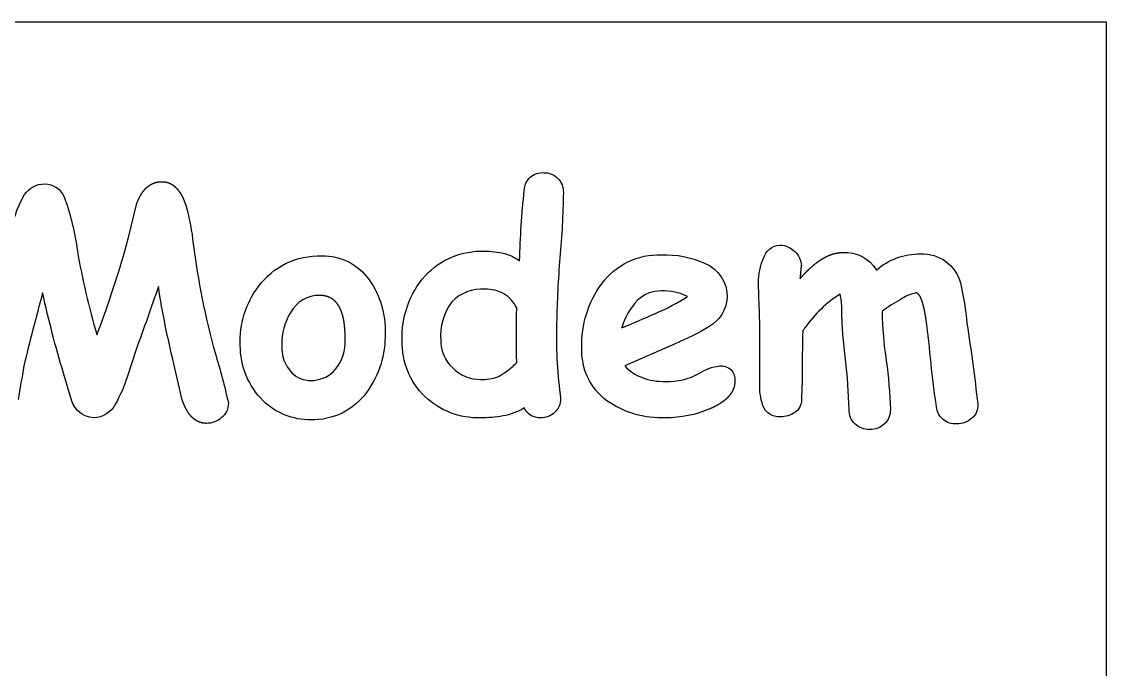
# Model space of a CAD drawing. Header units: millimetres. Extents: x -36.8 to 36.9, y -17.3 to 17.4.
# Drawn here: x 12.81 to 36.85, y 2.98 to 17.35 of the extents above; entities that cross this region are included whole.
import ezdxf

# ---------------------------------------------------------------- set-up
doc = ezdxf.new("R2010")
doc.units = ezdxf.units.MM
doc.layers.get('0').update_dxf_attribs({"lineweight": 25, "true_color": 0xffffff})
doc.layers.add('1', color=3, linetype='Continuous', lineweight=25, true_color=0x00ff00)

msp = doc.modelspace()

# ---------------------------------------------------------------- linework, layer by layer
for p, q in [((-36.85, 17.35), (36.85, 17.35)), ((36.85, 17.35), (36.85, -17.35))]:
    msp.add_line(p, q)
at = {"layer": '1', "flags": 128}
for points in [[(23.845, 12.047, -0.021054), (23.948, 13.609, -0.432422), (24.379, 14, -0.216006), (24.695, 13.873, -0.197568), (24.814, 13.561, -0.017735), (24.739, 12.115, 0.017735), (24.665, 10.669, 0.038231), (24.741, 9.082, -0.043976), (24.751, 8.985, -0.223476), (24.618, 8.682, -0.191048), (24.31, 8.563, -0.296278), (23.945, 8.782, -0.093731), (23.478, 8.605, -0.042568), (22.977, 8.563, -0.201731), (21.744, 9.037, -0.211629), (21.244, 10.27, -0.193375), (21.747, 11.711, -0.219406), (23.063, 12.26, -0.065995), (23.508, 12.206, -0.095092)], [(30.06, 11.649), (30.064, 11.654), (30.068, 11.658), (30.072, 11.663), (30.076, 11.667), (30.08, 11.672), (30.083, 11.676), (30.087, 11.681), (30.091, 11.685), (30.095, 11.689), (30.099, 11.694), (30.103, 11.698), (30.107, 11.702), (30.111, 11.707), (30.115, 11.711), (30.119, 11.715), (30.122, 11.72), (30.126, 11.724), (30.13, 11.728), (30.134, 11.732), (30.138, 11.737), (30.142, 11.741), (30.146, 11.745), (30.15, 11.749), (30.153, 11.753), (30.157, 11.757), (30.161, 11.761), (30.165, 11.765), (30.169, 11.769), (30.173, 11.773), (30.177, 11.777), (30.181, 11.781), (30.184, 11.785), (30.188, 11.789), (30.192, 11.793), (30.196, 11.797), (30.2, 11.801), (30.204, 11.805), (30.208, 11.809), (30.211, 11.813), (30.215, 11.817), (30.219, 11.82), (30.223, 11.824), (30.227, 11.828), (30.231, 11.832), (30.234, 11.836), (30.238, 11.839), (30.242, 11.843), (30.246, 11.847), (30.25, 11.85), (30.254, 11.854), (30.257, 11.858), (30.261, 11.861), (30.265, 11.865), (30.269, 11.868), (30.273, 11.872), (30.277, 11.876), (30.28, 11.879), (30.284, 11.883), (30.288, 11.886), (30.292, 11.89), (30.296, 11.893), (30.3, 11.897), (30.303, 11.9), (30.307, 11.903), (30.311, 11.907), (30.315, 11.91), (30.319, 11.913), (30.322, 11.917), (30.326, 11.92), (30.33, 11.923), (30.334, 11.927), (30.338, 11.93), (30.341, 11.933), (30.345, 11.937), (30.349, 11.94), (30.353, 11.943), (30.357, 11.946), (30.36, 11.949), (30.364, 11.952), (30.368, 11.956), (30.372, 11.959), (30.375, 11.962), (30.379, 11.965), (30.383, 11.968), (30.387, 11.971), (30.391, 11.974), (30.394, 11.977), (30.398, 11.98), (30.402, 11.983), (30.406, 11.986), (30.409, 11.989), (30.413, 11.992), (30.417, 11.995), (30.421, 11.997), (30.424, 12), (30.428, 12.003), (30.432, 12.006), (30.436, 12.009), (30.439, 12.012), (30.443, 12.014), (30.447, 12.017), (30.451, 12.02), (30.454, 12.023), (30.458, 12.025), (30.462, 12.028), (30.466, 12.031), (30.469, 12.033), (30.473, 12.036), (30.477, 12.039), (30.481, 12.041), (30.484, 12.044), (30.488, 12.046), (30.492, 12.049), (30.496, 12.051), (30.499, 12.054), (30.503, 12.056), (30.507, 12.059), (30.51, 12.061), (30.514, 12.064), (30.518, 12.066), (30.522, 12.069), (30.525, 12.071), (30.529, 12.073), (30.533, 12.076), (30.536, 12.078), (30.54, 12.08), (30.544, 12.083), (30.548, 12.085), (30.551, 12.087), (30.555, 12.089), (30.559, 12.092), (30.562, 12.094), (30.566, 12.096), (30.57, 12.098), (30.573, 12.1), (30.577, 12.102), (30.581, 12.105), (30.585, 12.107), (30.588, 12.109), (30.592, 12.111), (30.596, 12.113), (30.599, 12.115), (30.603, 12.117), (30.607, 12.119), (30.61, 12.121), (30.614, 12.123), (30.618, 12.125), (30.621, 12.127), (30.625, 12.129), (30.629, 12.13), (30.632, 12.132), (30.636, 12.134), (30.64, 12.136), (30.643, 12.138), (30.647, 12.14), (30.651, 12.141), (30.654, 12.143), (30.658, 12.145), (30.662, 12.147), (30.665, 12.148), (30.669, 12.15), (30.673, 12.152), (30.676, 12.153), (30.68, 12.155), (30.684, 12.157), (30.687, 12.158), (30.691, 12.16), (30.694, 12.161), (30.698, 12.163), (30.702, 12.164), (30.705, 12.166), (30.709, 12.167), (30.713, 12.169), (30.716, 12.17), (30.72, 12.172), (30.724, 12.173), (30.727, 12.175), (30.731, 12.176), (30.734, 12.177), (30.738, 12.179), (30.742, 12.18), (30.745, 12.181), (30.749, 12.183), (30.752, 12.184), (30.756, 12.185), (30.76, 12.187), (30.763, 12.188), (30.767, 12.189), (30.771, 12.19), (30.774, 12.191), (30.778, 12.193), (30.781, 12.194), (30.785, 12.195), (30.789, 12.196), (30.792, 12.197), (30.796, 12.198), (30.799, 12.199), (30.803, 12.2), (30.806, 12.201), (30.81, 12.202), (30.814, 12.203), (30.817, 12.204), (30.821, 12.205), (30.824, 12.206), (30.828, 12.207), (30.832, 12.208), (30.835, 12.209), (30.839, 12.21), (30.842, 12.21), (30.846, 12.211), (30.849, 12.212), (30.853, 12.213), (30.857, 12.214), (30.86, 12.214), (30.864, 12.215), (30.867, 12.216), (30.871, 12.217), (30.874, 12.217), (30.878, 12.218), (30.882, 12.219), (30.885, 12.219), (30.889, 12.22), (30.892, 12.22), (30.896, 12.221), (30.899, 12.221), (30.903, 12.222), (30.906, 12.223), (30.91, 12.223), (30.913, 12.224), (30.917, 12.224), (30.921, 12.224), (30.924, 12.225), (30.928, 12.225), (30.931, 12.226), (30.935, 12.226), (30.938, 12.226), (30.942, 12.227), (30.945, 12.227), (30.949, 12.227), (30.952, 12.228), (30.956, 12.228), (30.959, 12.228), (30.963, 12.229), (30.966, 12.229), (30.97, 12.229), (30.973, 12.229), (30.977, 12.229), (30.98, 12.229), (30.984, 12.23), (30.987, 12.23), (30.991, 12.23), (30.994, 12.23), (30.998, 12.23), (31.001, 12.23), (31.005, 12.23), (31.008, 12.23, -0.278918), (31.757, 11.842, -0.095005), (32.205, 12.11, -0.088086), (32.736, 12.2, -0.351386), (33.618, 11.554, -0.031157), (33.76, 10.655, -0.012), (33.999, 8.865, -0.251954), (33.87, 8.553, -0.185009), (33.535, 8.431, -0.419899), (33.087, 8.808, -0.017048), (32.964, 9.773, 0.011621), (32.855, 10.741), (32.854, 10.745), (32.854, 10.75), (32.853, 10.755), (32.852, 10.759), (32.851, 10.764), (32.851, 10.768), (32.85, 10.773), (32.849, 10.777), (32.849, 10.782), (32.848, 10.786), (32.847, 10.791), (32.847, 10.795), (32.846, 10.8), (32.845, 10.804), (32.844, 10.808), (32.844, 10.813), (32.843, 10.817), (32.842, 10.821), (32.841, 10.826), (32.841, 10.83), (32.84, 10.834), (32.839, 10.838), (32.839, 10.843), (32.838, 10.847), (32.837, 10.851), (32.836, 10.855), (32.836, 10.859), (32.835, 10.864), (32.834, 10.868), (32.833, 10.872), (32.833, 10.876), (32.832, 10.88), (32.831, 10.884), (32.83, 10.888), (32.83, 10.892), (32.829, 10.896), (32.828, 10.9), (32.827, 10.904), (32.827, 10.908), (32.826, 10.912), (32.825, 10.916), (32.824, 10.92), (32.824, 10.923), (32.823, 10.927), (32.822, 10.931), (32.821, 10.935), (32.82, 10.939), (32.82, 10.942), (32.819, 10.946), (32.818, 10.95), (32.817, 10.954), (32.817, 10.957), (32.816, 10.961), (32.815, 10.965), (32.814, 10.968), (32.813, 10.972), (32.813, 10.976), (32.812, 10.979), (32.811, 10.983), (32.81, 10.986), (32.81, 10.99), (32.809, 10.993), (32.808, 10.997), (32.807, 11), (32.806, 11.004), (32.806, 11.007), (32.805, 11.011), (32.804, 11.014), (32.803, 11.018), (32.802, 11.021), (32.802, 11.024), (32.801, 11.028), (32.8, 11.031), (32.799, 11.034), (32.798, 11.038), (32.798, 11.041), (32.797, 11.044), (32.796, 11.047), (32.795, 11.051), (32.794, 11.054), (32.793, 11.057), (32.793, 11.06), (32.792, 11.063), (32.791, 11.066), (32.79, 11.069), (32.789, 11.073), (32.788, 11.076), (32.788, 11.079), (32.787, 11.082), (32.786, 11.085), (32.785, 11.088), (32.784, 11.091), (32.783, 11.094), (32.783, 11.097), (32.782, 11.1), (32.781, 11.102), (32.78, 11.105), (32.779, 11.108), (32.778, 11.111), (32.778, 11.114), (32.777, 11.117), (32.776, 11.119), (32.775, 11.122), (32.774, 11.125), (32.773, 11.128), (32.772, 11.13), (32.772, 11.133), (32.771, 11.136), (32.77, 11.139), (32.769, 11.141), (32.768, 11.144), (32.767, 11.146), (32.766, 11.149), (32.765, 11.152), (32.765, 11.154), (32.764, 11.157), (32.763, 11.159), (32.762, 11.162), (32.761, 11.164), (32.76, 11.167), (32.759, 11.169), (32.758, 11.172), (32.758, 11.174), (32.757, 11.176), (32.756, 11.179), (32.755, 11.181), (32.754, 11.184), (32.753, 11.186), (32.752, 11.188), (32.751, 11.19), (32.75, 11.193), (32.749, 11.195), (32.749, 11.197), (32.748, 11.199), (32.747, 11.202), (32.746, 11.204), (32.745, 11.206), (32.744, 11.208), (32.743, 11.21), (32.742, 11.212), (32.741, 11.214), (32.74, 11.217), (32.74, 11.219), (32.739, 11.221), (32.738, 11.223), (32.737, 11.225), (32.736, 11.227), (32.735, 11.229), (32.734, 11.231), (32.733, 11.232), (32.732, 11.234), (32.731, 11.236), (32.73, 11.238), (32.729, 11.24), (32.728, 11.242), (32.727, 11.244), (32.727, 11.245), (32.726, 11.247), (32.725, 11.249), (32.724, 11.251), (32.723, 11.253), (32.722, 11.254), (32.721, 11.256), (32.72, 11.258), (32.719, 11.259), (32.718, 11.261), (32.717, 11.263), (32.716, 11.264), (32.715, 11.266), (32.714, 11.267), (32.713, 11.269), (32.712, 11.27), (32.711, 11.272), (32.71, 11.273), (32.709, 11.275), (32.708, 11.276), (32.707, 11.278), (32.706, 11.279), (32.705, 11.281), (32.705, 11.282), (32.704, 11.283), (32.703, 11.285), (32.702, 11.286), (32.701, 11.287), (32.7, 11.289), (32.699, 11.29), (32.698, 11.291), (32.697, 11.292), (32.696, 11.294), (32.695, 11.295), (32.694, 11.296), (32.693, 11.297), (32.692, 11.298), (32.691, 11.299), (32.69, 11.301), (32.689, 11.302), (32.688, 11.303), (32.687, 11.304), (32.686, 11.305), (32.685, 11.306), (32.684, 11.307), (32.683, 11.308), (32.682, 11.309), (32.681, 11.31), (32.68, 11.311), (32.679, 11.312), (32.678, 11.312), (32.677, 11.313), (32.676, 11.314), (32.675, 11.315), (32.674, 11.316), (32.673, 11.317), (32.672, 11.317), (32.671, 11.318), (32.669, 11.319), (32.668, 11.32), (32.667, 11.32), (32.666, 11.321), (32.665, 11.322), (32.664, 11.323), (32.663, 11.323), (32.662, 11.324), (32.661, 11.324), (32.66, 11.325), (32.659, 11.326), (32.658, 11.326), (32.657, 11.327), (32.656, 11.327), (32.655, 11.328), (32.654, 11.328), (32.653, 11.329), (32.652, 11.329), (32.651, 11.329), (32.65, 11.33), (32.649, 11.33), (32.648, 11.331), (32.647, 11.331), (32.645, 11.331), (32.644, 11.332), (32.643, 11.332), (32.642, 11.332), (32.641, 11.332), (32.64, 11.333), (32.639, 11.333), (32.638, 11.333), (32.637, 11.333), (32.636, 11.334), (32.635, 11.334), (32.634, 11.334), (32.633, 11.334), (32.631, 11.334), (32.63, 11.334), (32.629, 11.334), (32.628, 11.334), (32.627, 11.334), (32.626, 11.334, 0.088971), (32.278, 11.182, 0.047489), (31.88, 10.92, 0.029079), (31.97, 9.833, -0.029124), (32.063, 8.745, -0.211142), (31.934, 8.43, -0.202558), (31.605, 8.305, -0.202592), (31.277, 8.43, -0.211142), (31.148, 8.745, 0.025395), (31.067, 9.857, -0.025395), (30.985, 10.97, 0.06825), (30.949, 11.308, 0.099855), (30.176, 10.568, -0.019026), (30.12, 10.499, 0.004493), (30.107, 9.449, -0.010215), (30.1, 9.198, 0.00973), (30.094, 8.964, -0.259281), (29.948, 8.682, -0.160755), (29.62, 8.586, -0.336922), (29.238, 8.831, -0.092405), (29.168, 9.358), (29.168, 10.592, 0.009486), (29.155, 11.077, -0.009486), (29.142, 11.563, -0.105879), (29.248, 12.097, -0.32012), (29.613, 12.395, -0.20468), (29.944, 12.251, -0.207793), (30.09, 11.935), (30.09, 11.935), (30.09, 11.936), (30.09, 11.936), (30.09, 11.937), (30.09, 11.937), (30.09, 11.938), (30.09, 11.938), (30.09, 11.939), (30.09, 11.939), (30.09, 11.94), (30.09, 11.94), (30.09, 11.94), (30.09, 11.941), (30.09, 11.941), (30.09, 11.942), (30.09, 11.942), (30.09, 11.942), (30.09, 11.943), (30.09, 11.943), (30.09, 11.943), (30.09, 11.943), (30.09, 11.944), (30.09, 11.944), (30.09, 11.944), (30.09, 11.944), (30.09, 11.945), (30.09, 11.945), (30.09, 11.945), (30.09, 11.945), (30.09, 11.945), (30.09, 11.945), (30.09, 11.946), (30.09, 11.946), (30.09, 11.946), (30.09, 11.946), (30.09, 11.946), (30.09, 11.946), (30.09, 11.946), (30.09, 11.946), (30.09, 11.946), (30.09, 11.946), (30.089, 11.946), (30.089, 11.946), (30.089, 11.946), (30.089, 11.946), (30.089, 11.946), (30.089, 11.946), (30.089, 11.946), (30.089, 11.946), (30.089, 11.946), (30.089, 11.946), (30.089, 11.946), (30.089, 11.945), (30.089, 11.945), (30.089, 11.945), (30.089, 11.945), (30.089, 11.945), (30.089, 11.945), (30.089, 11.944), (30.089, 11.944), (30.089, 11.944), (30.089, 11.944), (30.088, 11.943), (30.088, 11.943), (30.088, 11.943), (30.088, 11.942), (30.088, 11.942), (30.088, 11.942), (30.088, 11.941), (30.088, 11.941), (30.088, 11.941), (30.088, 11.94), (30.088, 11.94), (30.088, 11.94), (30.088, 11.939), (30.088, 11.939), (30.088, 11.938), (30.088, 11.938), (30.087, 11.937), (30.087, 11.937), (30.087, 11.936), (30.087, 11.936), (30.087, 11.935), (30.087, 11.935), (30.087, 11.934), (30.087, 11.934), (30.087, 11.933), (30.087, 11.932), (30.087, 11.932), (30.087, 11.931), (30.086, 11.931), (30.086, 11.93), (30.086, 11.929), (30.086, 11.929), (30.086, 11.928), (30.086, 11.927), (30.086, 11.927), (30.086, 11.926), (30.086, 11.925), (30.086, 11.924), (30.086, 11.924), (30.086, 11.923), (30.085, 11.922), (30.085, 11.921), (30.085, 11.92), (30.085, 11.92), (30.085, 11.919), (30.085, 11.918), (30.085, 11.917), (30.085, 11.916), (30.085, 11.915), (30.085, 11.914), (30.084, 11.913), (30.084, 11.913), (30.084, 11.912), (30.084, 11.911), (30.084, 11.91), (30.084, 11.909), (30.084, 11.908), (30.084, 11.907), (30.084, 11.906), (30.083, 11.905), (30.083, 11.904), (30.083, 11.903), (30.083, 11.901), (30.083, 11.9), (30.083, 11.899), (30.083, 11.898), (30.083, 11.897), (30.082, 11.896), (30.082, 11.895), (30.082, 11.894), (30.082, 11.892), (30.082, 11.891), (30.082, 11.89), (30.082, 11.889), (30.082, 11.888), (30.082, 11.886), (30.081, 11.885), (30.081, 11.884), (30.081, 11.883), (30.081, 11.881), (30.081, 11.88), (30.081, 11.879), (30.081, 11.877), (30.08, 11.876), (30.08, 11.875), (30.08, 11.873), (30.08, 11.872), (30.08, 11.871), (30.08, 11.869), (30.08, 11.868), (30.079, 11.866), (30.079, 11.865), (30.079, 11.863), (30.079, 11.862), (30.079, 11.86), (30.079, 11.859), (30.079, 11.857), (30.078, 11.856), (30.078, 11.854), (30.078, 11.853), (30.078, 11.851), (30.078, 11.85), (30.078, 11.848), (30.078, 11.846), (30.077, 11.845), (30.077, 11.843), (30.077, 11.842), (30.077, 11.84), (30.077, 11.838), (30.077, 11.837), (30.076, 11.835), (30.076, 11.833), (30.076, 11.831), (30.076, 11.83), (30.076, 11.828), (30.076, 11.826), (30.075, 11.824), (30.075, 11.823), (30.075, 11.821), (30.075, 11.819), (30.075, 11.817), (30.075, 11.815), (30.074, 11.814), (30.074, 11.812), (30.074, 11.81), (30.074, 11.808), (30.074, 11.806), (30.074, 11.804), (30.073, 11.802), (30.073, 11.8), (30.073, 11.798), (30.073, 11.796), (30.073, 11.794), (30.073, 11.792), (30.072, 11.79), (30.072, 11.788), (30.072, 11.786), (30.072, 11.784), (30.072, 11.782), (30.071, 11.78), (30.071, 11.778), (30.071, 11.776), (30.071, 11.774), (30.071, 11.772), (30.07, 11.77), (30.07, 11.768), (30.07, 11.765), (30.07, 11.763), (30.07, 11.761), (30.07, 11.759), (30.069, 11.757), (30.069, 11.754), (30.069, 11.752), (30.069, 11.75), (30.069, 11.748), (30.068, 11.745), (30.068, 11.743), (30.068, 11.741), (30.068, 11.738), (30.068, 11.736), (30.067, 11.734), (30.067, 11.731), (30.067, 11.729), (30.067, 11.727), (30.066, 11.724), (30.066, 11.722), (30.066, 11.719), (30.066, 11.717), (30.066, 11.715), (30.065, 11.712), (30.065, 11.71), (30.065, 11.707), (30.065, 11.705), (30.065, 11.702), (30.064, 11.7), (30.064, 11.697), (30.064, 11.695), (30.064, 11.692), (30.063, 11.689), (30.063, 11.687), (30.063, 11.684), (30.063, 11.682), (30.063, 11.679), (30.062, 11.676), (30.062, 11.674), (30.062, 11.671), (30.062, 11.668), (30.061, 11.666), (30.061, 11.663), (30.061, 11.66), (30.061, 11.658), (30.06, 11.655), (30.06, 11.652)], [(19.214, 8.52, -0.200627), (18.161, 8.941, -0.204856), (17.653, 10.171, -0.173642), (18.055, 11.477, -0.250956), (19.457, 12.153, -0.252652), (20.51, 11.623, -0.1634), (20.862, 10.439, -0.167085), (20.451, 9.126, -0.247889)], [(27.078, 8.563, -0.165088), (25.781, 8.941, -0.249944), (25.224, 10.118, -0.167873), (25.665, 11.537, -0.247372), (26.987, 12.18, -0.112807), (27.946, 11.995, -0.311038), (28.446, 11.232, -0.256921), (28.039, 10.585, -0.039454), (27.293, 10.207), (26.175, 9.713, 0.116708), (26.56, 9.455, 0.091674), (27.078, 9.369, 0.135373), (27.83, 9.551, -0.125665), (28.271, 9.713, -0.499881), (28.615, 9.378), (28.615, 9.375), (28.615, 9.372), (28.615, 9.37), (28.615, 9.367), (28.615, 9.364), (28.615, 9.361), (28.615, 9.358), (28.615, 9.355), (28.615, 9.352), (28.615, 9.349), (28.614, 9.346), (28.614, 9.343), (28.614, 9.34), (28.614, 9.337), (28.614, 9.335), (28.613, 9.332), (28.613, 9.329), (28.613, 9.326), (28.612, 9.323), (28.612, 9.32), (28.612, 9.317), (28.611, 9.314), (28.611, 9.312), (28.611, 9.309), (28.61, 9.306), (28.61, 9.303), (28.609, 9.3), (28.609, 9.297), (28.608, 9.295), (28.608, 9.292), (28.607, 9.289), (28.607, 9.286), (28.606, 9.283), (28.606, 9.28), (28.605, 9.278), (28.605, 9.275), (28.604, 9.272), (28.603, 9.269), (28.603, 9.266), (28.602, 9.264), (28.601, 9.261), (28.601, 9.258), (28.6, 9.255), (28.599, 9.253), (28.598, 9.25), (28.598, 9.247), (28.597, 9.244), (28.596, 9.242), (28.595, 9.239), (28.594, 9.236), (28.593, 9.233), (28.593, 9.231), (28.592, 9.228), (28.591, 9.225), (28.59, 9.222), (28.589, 9.22), (28.588, 9.217), (28.587, 9.214), (28.586, 9.212), (28.585, 9.209), (28.584, 9.206), (28.583, 9.203), (28.582, 9.201), (28.581, 9.198), (28.58, 9.195), (28.579, 9.193), (28.578, 9.19), (28.576, 9.187), (28.575, 9.185), (28.574, 9.182), (28.573, 9.179), (28.572, 9.177), (28.57, 9.174), (28.569, 9.171), (28.568, 9.169), (28.567, 9.166), (28.565, 9.164), (28.564, 9.161), (28.563, 9.158), (28.561, 9.156), (28.56, 9.153), (28.559, 9.15), (28.557, 9.148), (28.556, 9.145), (28.554, 9.143), (28.553, 9.14), (28.552, 9.138), (28.55, 9.135), (28.549, 9.132), (28.547, 9.13), (28.546, 9.127), (28.544, 9.125), (28.542, 9.122), (28.541, 9.12), (28.539, 9.117), (28.538, 9.114), (28.536, 9.112), (28.534, 9.109), (28.533, 9.107), (28.531, 9.104), (28.529, 9.102), (28.528, 9.099), (28.526, 9.097), (28.524, 9.094), (28.522, 9.092), (28.521, 9.089), (28.519, 9.087), (28.517, 9.084), (28.515, 9.082), (28.513, 9.079), (28.511, 9.077), (28.509, 9.074), (28.508, 9.072), (28.506, 9.069), (28.504, 9.067), (28.502, 9.064), (28.5, 9.062), (28.498, 9.059), (28.496, 9.057), (28.494, 9.055), (28.492, 9.052), (28.49, 9.05), (28.488, 9.047), (28.486, 9.045), (28.483, 9.042), (28.481, 9.04), (28.479, 9.038), (28.477, 9.035), (28.475, 9.033), (28.473, 9.03), (28.47, 9.028), (28.468, 9.026), (28.466, 9.023), (28.464, 9.021), (28.462, 9.018), (28.459, 9.016), (28.457, 9.014), (28.455, 9.011), (28.452, 9.009), (28.45, 9.007), (28.448, 9.004), (28.445, 9.002), (28.443, 9), (28.44, 8.997), (28.438, 8.995), (28.435, 8.993), (28.433, 8.99), (28.43, 8.988), (28.428, 8.986), (28.425, 8.983), (28.423, 8.981), (28.42, 8.979), (28.418, 8.976), (28.415, 8.974), (28.413, 8.972), (28.41, 8.969), (28.407, 8.967), (28.405, 8.965), (28.402, 8.963), (28.399, 8.96), (28.397, 8.958), (28.394, 8.956), (28.391, 8.954), (28.388, 8.951), (28.385, 8.949), (28.383, 8.947), (28.38, 8.945), (28.377, 8.942), (28.374, 8.94), (28.371, 8.938), (28.368, 8.936), (28.366, 8.933), (28.363, 8.931), (28.36, 8.929), (28.357, 8.927), (28.354, 8.924), (28.351, 8.922), (28.348, 8.92), (28.345, 8.918), (28.342, 8.916), (28.339, 8.914), (28.336, 8.911), (28.333, 8.909), (28.329, 8.907), (28.326, 8.905), (28.323, 8.903), (28.32, 8.901), (28.317, 8.898), (28.314, 8.896), (28.311, 8.894), (28.307, 8.892), (28.304, 8.89), (28.301, 8.888), (28.298, 8.886), (28.294, 8.883), (28.291, 8.881), (28.288, 8.879), (28.284, 8.877), (28.281, 8.875), (28.278, 8.873), (28.274, 8.871), (28.271, 8.869), (28.267, 8.867), (28.264, 8.864), (28.26, 8.862), (28.257, 8.86), (28.254, 8.858), (28.25, 8.856), (28.246, 8.854), (28.243, 8.852), (28.239, 8.85), (28.236, 8.848), (28.232, 8.846), (28.229, 8.844), (28.225, 8.842), (28.221, 8.84), (28.218, 8.838), (28.214, 8.836), (28.21, 8.834), (28.207, 8.832), (28.203, 8.83), (28.199, 8.828), (28.195, 8.826), (28.192, 8.824), (28.188, 8.822), (28.184, 8.82), (28.18, 8.818), (28.176, 8.816), (28.172, 8.814), (28.169, 8.812), (28.165, 8.81), (28.161, 8.808), (28.157, 8.806), (28.153, 8.804), (28.149, 8.802), (28.145, 8.8), (28.141, 8.798), (28.137, 8.796), (28.133, 8.794), (28.129, 8.792), (28.125, 8.79), (28.121, 8.788), (28.117, 8.786), (28.113, 8.784), (28.108, 8.783), (28.104, 8.781), (28.1, 8.779), (28.096, 8.777), (28.092, 8.775), (28.088, 8.773), (28.083, 8.771), (28.079, 8.769), (28.075, 8.767), (28.07, 8.766), (28.066, 8.764), (28.062, 8.762, -0.102449)], [(23.779, 11.003, 0.143522), (23.494, 11.315, 0.134277), (23.077, 11.417, 0.224851), (22.341, 11.134, 0.179954), (22.095, 10.284, 0.212706), (22.361, 9.67, 0.201423), (22.977, 9.415, 0.100859), (23.365, 9.475, 0.052383), (23.67, 9.687, 0.034263), (23.779, 9.79, -0.00609)], [(26.987, 11.377, 0.197785), (26.461, 11.172, 0.125844), (26.109, 10.556, -0.000381), (26.855, 10.877, 0.037183), (27.568, 11.252, 0.128105)], [(19.414, 11.278, 0.278644), (18.77, 10.907, 0.144023), (18.571, 10.171, 0.213367), (18.797, 9.561, 0.199053), (19.214, 9.392, 0.195177), (19.715, 9.587, 0.201415), (19.974, 10.207), (19.974, 10.215), (19.974, 10.224), (19.975, 10.232), (19.975, 10.24), (19.975, 10.248), (19.975, 10.257), (19.976, 10.265), (19.976, 10.273), (19.976, 10.281), (19.976, 10.289), (19.976, 10.297), (19.976, 10.305), (19.976, 10.313), (19.976, 10.321), (19.976, 10.329), (19.977, 10.336), (19.977, 10.344), (19.977, 10.352), (19.976, 10.36), (19.976, 10.368), (19.976, 10.375), (19.976, 10.383), (19.976, 10.39), (19.976, 10.398), (19.976, 10.406), (19.976, 10.413), (19.976, 10.421), (19.975, 10.428), (19.975, 10.435), (19.975, 10.443), (19.975, 10.45), (19.974, 10.458), (19.974, 10.465), (19.974, 10.472), (19.973, 10.479), (19.973, 10.486), (19.973, 10.494), (19.972, 10.501), (19.972, 10.508), (19.971, 10.515), (19.971, 10.522), (19.97, 10.529), (19.97, 10.536), (19.969, 10.543), (19.969, 10.55), (19.968, 10.557), (19.968, 10.563), (19.967, 10.57), (19.966, 10.577), (19.966, 10.584), (19.965, 10.59), (19.965, 10.597), (19.964, 10.604), (19.963, 10.61), (19.962, 10.617), (19.962, 10.623), (19.961, 10.63), (19.96, 10.636), (19.959, 10.643), (19.958, 10.649), (19.958, 10.656), (19.957, 10.662), (19.956, 10.668), (19.955, 10.675), (19.954, 10.681), (19.953, 10.687), (19.952, 10.693), (19.951, 10.699), (19.95, 10.706), (19.949, 10.712), (19.948, 10.718), (19.947, 10.724), (19.946, 10.73), (19.945, 10.736), (19.943, 10.742), (19.942, 10.747), (19.941, 10.753), (19.94, 10.759), (19.939, 10.765), (19.937, 10.771), (19.936, 10.776), (19.935, 10.782), (19.934, 10.788), (19.932, 10.793), (19.931, 10.799), (19.93, 10.805), (19.928, 10.81), (19.927, 10.816), (19.926, 10.821), (19.924, 10.827), (19.923, 10.832), (19.921, 10.837), (19.92, 10.843), (19.918, 10.848), (19.917, 10.853), (19.915, 10.858), (19.914, 10.864), (19.912, 10.869), (19.91, 10.874), (19.909, 10.879), (19.907, 10.884), (19.905, 10.889), (19.904, 10.894), (19.902, 10.899), (19.9, 10.904), (19.899, 10.909), (19.897, 10.914), (19.895, 10.919), (19.893, 10.924), (19.891, 10.928), (19.89, 10.933), (19.888, 10.938), (19.886, 10.943), (19.884, 10.947), (19.882, 10.952), (19.88, 10.956), (19.878, 10.961), (19.876, 10.966), (19.874, 10.97), (19.872, 10.974), (19.87, 10.979), (19.868, 10.983), (19.866, 10.988), (19.864, 10.992), (19.862, 10.996), (19.86, 11.001), (19.857, 11.005), (19.855, 11.009), (19.853, 11.013), (19.851, 11.017), (19.849, 11.021), (19.846, 11.025), (19.844, 11.03), (19.842, 11.034), (19.839, 11.037), (19.837, 11.041), (19.835, 11.045), (19.832, 11.049), (19.83, 11.053), (19.828, 11.057), (19.825, 11.061), (19.823, 11.064), (19.82, 11.068), (19.818, 11.072), (19.815, 11.075), (19.813, 11.079), (19.81, 11.083), (19.808, 11.086), (19.805, 11.09), (19.802, 11.093), (19.8, 11.097), (19.797, 11.1), (19.794, 11.103), (19.792, 11.107), (19.789, 11.11), (19.786, 11.113), (19.783, 11.117), (19.781, 11.12), (19.778, 11.123), (19.775, 11.126), (19.772, 11.129), (19.769, 11.132), (19.767, 11.136), (19.764, 11.139), (19.761, 11.142), (19.758, 11.145), (19.755, 11.147), (19.752, 11.15), (19.749, 11.153), (19.746, 11.156), (19.743, 11.159), (19.74, 11.162), (19.737, 11.164), (19.734, 11.167), (19.731, 11.17), (19.728, 11.172), (19.724, 11.175), (19.721, 11.178), (19.718, 11.18), (19.715, 11.183), (19.712, 11.185), (19.708, 11.188), (19.705, 11.19), (19.702, 11.192), (19.699, 11.195), (19.695, 11.197), (19.692, 11.199), (19.688, 11.202), (19.685, 11.204), (19.682, 11.206), (19.678, 11.208), (19.675, 11.21), (19.671, 11.212), (19.668, 11.214), (19.664, 11.216), (19.661, 11.218), (19.657, 11.22), (19.654, 11.222), (19.65, 11.224), (19.647, 11.226), (19.643, 11.228), (19.639, 11.23), (19.636, 11.231), (19.632, 11.233), (19.628, 11.235), (19.625, 11.237), (19.621, 11.238), (19.617, 11.24), (19.613, 11.241), (19.61, 11.243), (19.606, 11.244), (19.602, 11.246), (19.598, 11.247), (19.594, 11.249), (19.59, 11.25), (19.586, 11.251), (19.582, 11.253), (19.578, 11.254), (19.575, 11.255), (19.571, 11.256), (19.567, 11.258), (19.562, 11.259), (19.558, 11.26), (19.554, 11.261), (19.55, 11.262), (19.546, 11.263), (19.542, 11.264), (19.538, 11.265), (19.534, 11.266), (19.53, 11.267), (19.525, 11.268), (19.521, 11.268), (19.517, 11.269), (19.513, 11.27), (19.508, 11.271), (19.504, 11.271), (19.5, 11.272), (19.495, 11.273), (19.491, 11.273), (19.487, 11.274), (19.482, 11.274), (19.478, 11.275), (19.473, 11.275), (19.469, 11.276), (19.464, 11.276), (19.46, 11.277), (19.455, 11.277), (19.451, 11.277), (19.446, 11.277), (19.442, 11.278), (19.437, 11.278), (19.432, 11.278), (19.428, 11.278), (19.423, 11.278), (19.418, 11.278)]]:
    msp.add_lwpolyline(points, format="xyb", close=True, dxfattribs=at)
msp.add_lwpolyline([(12.548, 12.581, -0.093477), (12.871, 13.517, -0.250727), (13.311, 13.751, -0.317732), (13.754, 13.446, -0.053882), (14.04, 12.266, 0.028302), (14.474, 10.403, 0.024141), (15.177, 12.564), (15.362, 13.327), (15.364, 13.33), (15.365, 13.334), (15.367, 13.338), (15.368, 13.341), (15.37, 13.345), (15.371, 13.349), (15.372, 13.352), (15.374, 13.356), (15.375, 13.36), (15.377, 13.363), (15.378, 13.367), (15.38, 13.37), (15.381, 13.374), (15.383, 13.377), (15.384, 13.381), (15.386, 13.384), (15.387, 13.388), (15.389, 13.391), (15.39, 13.395), (15.392, 13.398), (15.393, 13.401), (15.395, 13.405), (15.396, 13.408), (15.398, 13.412), (15.399, 13.415), (15.401, 13.418), (15.402, 13.422), (15.404, 13.425), (15.406, 13.428), (15.407, 13.431), (15.409, 13.435), (15.41, 13.438), (15.412, 13.441), (15.414, 13.444), (15.415, 13.448), (15.417, 13.451), (15.418, 13.454), (15.42, 13.457), (15.422, 13.46), (15.423, 13.464), (15.425, 13.467), (15.427, 13.47), (15.428, 13.473), (15.43, 13.476), (15.432, 13.479), (15.433, 13.482), (15.435, 13.485), (15.437, 13.488), (15.438, 13.491), (15.44, 13.494), (15.442, 13.497), (15.443, 13.5), (15.445, 13.503), (15.447, 13.506), (15.449, 13.509), (15.45, 13.512), (15.452, 13.515), (15.454, 13.517), (15.455, 13.52), (15.457, 13.523), (15.459, 13.526), (15.461, 13.529), (15.463, 13.532), (15.464, 13.534), (15.466, 13.537), (15.468, 13.54), (15.47, 13.543), (15.471, 13.545), (15.473, 13.548), (15.475, 13.551), (15.477, 13.554), (15.479, 13.556), (15.481, 13.559), (15.482, 13.562), (15.484, 13.564), (15.486, 13.567), (15.488, 13.569), (15.49, 13.572), (15.492, 13.575), (15.494, 13.577), (15.495, 13.58), (15.497, 13.582), (15.499, 13.585), (15.501, 13.587), (15.503, 13.59), (15.505, 13.592), (15.507, 13.595), (15.509, 13.597), (15.511, 13.599), (15.513, 13.602), (15.515, 13.604), (15.517, 13.607), (15.519, 13.609), (15.52, 13.611), (15.522, 13.614), (15.524, 13.616), (15.526, 13.618), (15.528, 13.621), (15.53, 13.623), (15.532, 13.625), (15.534, 13.627), (15.536, 13.63), (15.538, 13.632), (15.54, 13.634), (15.542, 13.636), (15.544, 13.638), (15.546, 13.641), (15.548, 13.643), (15.551, 13.645), (15.553, 13.647), (15.555, 13.649), (15.557, 13.651), (15.559, 13.653), (15.561, 13.655), (15.563, 13.657), (15.565, 13.659), (15.567, 13.661), (15.569, 13.663), (15.571, 13.665), (15.573, 13.667), (15.576, 13.669), (15.578, 13.671), (15.58, 13.673), (15.582, 13.675), (15.584, 13.677), (15.586, 13.679), (15.588, 13.681), (15.591, 13.683), (15.593, 13.685), (15.595, 13.686), (15.597, 13.688), (15.599, 13.69), (15.601, 13.692), (15.604, 13.694), (15.606, 13.695), (15.608, 13.697), (15.61, 13.699), (15.612, 13.701), (15.615, 13.702), (15.617, 13.704), (15.619, 13.706), (15.621, 13.707), (15.624, 13.709), (15.626, 13.711), (15.628, 13.712), (15.63, 13.714), (15.633, 13.715), (15.635, 13.717), (15.637, 13.718), (15.64, 13.72), (15.642, 13.722), (15.644, 13.723), (15.646, 13.725), (15.649, 13.726), (15.651, 13.728), (15.653, 13.729), (15.656, 13.73), (15.658, 13.732), (15.66, 13.733), (15.663, 13.735), (15.665, 13.736), (15.668, 13.737), (15.67, 13.739), (15.672, 13.74), (15.675, 13.741), (15.677, 13.743), (15.679, 13.744), (15.682, 13.745), (15.684, 13.747), (15.687, 13.748), (15.689, 13.749), (15.691, 13.75), (15.694, 13.751), (15.696, 13.753), (15.699, 13.754), (15.701, 13.755), (15.704, 13.756), (15.706, 13.757), (15.709, 13.758), (15.711, 13.76), (15.713, 13.761), (15.716, 13.762), (15.718, 13.763), (15.721, 13.764), (15.723, 13.765), (15.726, 13.766), (15.728, 13.767), (15.731, 13.768), (15.734, 13.769), (15.736, 13.77), (15.739, 13.771), (15.741, 13.772), (15.744, 13.773), (15.746, 13.774), (15.749, 13.774), (15.751, 13.775), (15.754, 13.776), (15.756, 13.777), (15.759, 13.778), (15.762, 13.779), (15.764, 13.779), (15.767, 13.78), (15.769, 13.781), (15.772, 13.782), (15.775, 13.783), (15.777, 13.783), (15.78, 13.784), (15.783, 13.785), (15.785, 13.785), (15.788, 13.786), (15.79, 13.787), (15.793, 13.787), (15.796, 13.788), (15.798, 13.789), (15.801, 13.789), (15.804, 13.79), (15.807, 13.79), (15.809, 13.791), (15.812, 13.791), (15.815, 13.792), (15.817, 13.793), (15.82, 13.793), (15.823, 13.793), (15.826, 13.794), (15.828, 13.794), (15.831, 13.795), (15.834, 13.795), (15.836, 13.796), (15.839, 13.796), (15.842, 13.796), (15.845, 13.797), (15.848, 13.797), (15.85, 13.798), (15.853, 13.798), (15.856, 13.798), (15.859, 13.798), (15.862, 13.799), (15.864, 13.799), (15.867, 13.799), (15.87, 13.8), (15.873, 13.8), (15.876, 13.8), (15.878, 13.8), (15.881, 13.8), (15.884, 13.801), (15.887, 13.801), (15.89, 13.801), (15.893, 13.801), (15.896, 13.801), (15.899, 13.801), (15.901, 13.801), (15.904, 13.801), (15.907, 13.801), (15.91, 13.801), (15.913, 13.801), (15.916, 13.801), (15.919, 13.801), (15.922, 13.801), (15.924, 13.801), (15.927, 13.801), (15.93, 13.801), (15.933, 13.801), (15.936, 13.801), (15.938, 13.801), (15.941, 13.801), (15.944, 13.801), (15.947, 13.8), (15.949, 13.8), (15.952, 13.8), (15.955, 13.8), (15.958, 13.799), (15.96, 13.799), (15.963, 13.799), (15.966, 13.799), (15.969, 13.798), (15.971, 13.798), (15.974, 13.798), (15.977, 13.797), (15.979, 13.797), (15.982, 13.797), (15.985, 13.796), (15.987, 13.796), (15.99, 13.795), (15.993, 13.795), (15.995, 13.794), (15.998, 13.794), (16.001, 13.793), (16.003, 13.793), (16.006, 13.792), (16.009, 13.792), (16.011, 13.791), (16.014, 13.79), (16.017, 13.79), (16.019, 13.789), (16.022, 13.789), (16.024, 13.788), (16.027, 13.787), (16.03, 13.787), (16.032, 13.786), (16.035, 13.785), (16.037, 13.784), (16.04, 13.784), (16.042, 13.783), (16.045, 13.782), (16.048, 13.781), (16.05, 13.78), (16.053, 13.78), (16.055, 13.779), (16.058, 13.778), (16.06, 13.777), (16.063, 13.776), (16.065, 13.775), (16.068, 13.774), (16.07, 13.773), (16.073, 13.772), (16.075, 13.771), (16.078, 13.77), (16.08, 13.769), (16.083, 13.768), (16.085, 13.767), (16.088, 13.766), (16.09, 13.765), (16.092, 13.764), (16.095, 13.763), (16.097, 13.761), (16.1, 13.76), (16.102, 13.759), (16.105, 13.758), (16.107, 13.757), (16.109, 13.755), (16.112, 13.754), (16.114, 13.753), (16.117, 13.752), (16.119, 13.75), (16.121, 13.749), (16.124, 13.748), (16.126, 13.746), (16.128, 13.745), (16.131, 13.744), (16.133, 13.742), (16.136, 13.741), (16.138, 13.739), (16.14, 13.738), (16.143, 13.736), (16.145, 13.735), (16.147, 13.733), (16.149, 13.732), (16.152, 13.73), (16.154, 13.729), (16.156, 13.727), (16.159, 13.726), (16.161, 13.724), (16.163, 13.722), (16.166, 13.721), (16.168, 13.719), (16.17, 13.717), (16.172, 13.716), (16.175, 13.714), (16.177, 13.712), (16.179, 13.711), (16.181, 13.709), (16.183, 13.707), (16.186, 13.705), (16.188, 13.703), (16.19, 13.702), (16.192, 13.7), (16.195, 13.698), (16.197, 13.696), (16.199, 13.694), (16.201, 13.692), (16.203, 13.69), (16.205, 13.688), (16.208, 13.686), (16.21, 13.684), (16.212, 13.682), (16.214, 13.68), (16.216, 13.678), (16.218, 13.676), (16.22, 13.674), (16.223, 13.672), (16.225, 13.67), (16.227, 13.668), (16.229, 13.666), (16.231, 13.664), (16.233, 13.662), (16.235, 13.659), (16.237, 13.657), (16.239, 13.655), (16.241, 13.653), (16.244, 13.651), (16.246, 13.648), (16.248, 13.646), (16.25, 13.644), (16.252, 13.641), (16.254, 13.639), (16.256, 13.637), (16.258, 13.634), (16.26, 13.632), (16.262, 13.63), (16.264, 13.627), (16.266, 13.625), (16.268, 13.622), (16.27, 13.62), (16.272, 13.617), (16.274, 13.615), (16.276, 13.612), (16.278, 13.61), (16.28, 13.607), (16.282, 13.605), (16.284, 13.602), (16.286, 13.6), (16.288, 13.597), (16.29, 13.594), (16.292, 13.592), (16.293, 13.589), (16.295, 13.586), (16.297, 13.584), (16.299, 13.581), (16.301, 13.578), (16.303, 13.576), (16.305, 13.573), (16.307, 13.57), (16.309, 13.567), (16.311, 13.564), (16.312, 13.562), (16.314, 13.559), (16.316, 13.556), (16.318, 13.553), (16.32, 13.55), (16.322, 13.547), (16.324, 13.544), (16.325, 13.541), (16.327, 13.538), (16.329, 13.535), (16.331, 13.532), (16.333, 13.529), (16.334, 13.526), (16.336, 13.523), (16.338, 13.52), (16.34, 13.517), (16.342, 13.514), (16.343, 13.511), (16.345, 13.508), (16.347, 13.505), (16.349, 13.501), (16.35, 13.498), (16.352, 13.495), (16.354, 13.492), (16.356, 13.489), (16.357, 13.485), (16.359, 13.482), (16.361, 13.479), (16.363, 13.475), (16.364, 13.472), (16.366, 13.469), (16.368, 13.465), (16.369, 13.462), (16.371, 13.459), (16.373, 13.455), (16.374, 13.452), (16.376, 13.448), (16.378, 13.445), (16.379, 13.442), (16.381, 13.438), (16.383, 13.435), (16.384, 13.431), (16.386, 13.427), (16.388, 13.424), (16.389, 13.42), (16.391, 13.417), (16.392, 13.413), (16.394, 13.41), (16.396, 13.406), (16.397, 13.402), (16.399, 13.399), (16.4, 13.395), (16.402, 13.391), (16.404, 13.387), (16.405, 13.384), (16.407, 13.38), (16.408, 13.376), (16.41, 13.372), (16.411, 13.369), (16.413, 13.365), (16.414, 13.361), (16.416, 13.357), (16.417, 13.353), (16.419, 13.349), (16.42, 13.345), (16.422, 13.342), (16.423, 13.338), (16.425, 13.334), (16.426, 13.33), (16.428, 13.326), (16.429, 13.322), (16.431, 13.318), (16.432, 13.314), (16.434, 13.31), (16.435, 13.305), (16.437, 13.301), (16.438, 13.297), (16.44, 13.293), (16.441, 13.289), (16.442, 13.285), (16.444, 13.281), (16.445, 13.276), (16.447, 13.272), (16.448, 13.268), (16.449, 13.264), (16.451, 13.26), (16.452, 13.255), (16.454, 13.251, -0.03783), (16.609, 12.422, 0.036123), (17.093, 10.002, -0.024215), (17.388, 8.888, -0.231649), (17.232, 8.56, -0.179459), (16.904, 8.44), (16.901, 8.44), (16.899, 8.44), (16.896, 8.44), (16.893, 8.44), (16.89, 8.441), (16.887, 8.441), (16.885, 8.441), (16.882, 8.441), (16.879, 8.441), (16.876, 8.441), (16.874, 8.441), (16.871, 8.441), (16.868, 8.442), (16.865, 8.442), (16.863, 8.442), (16.86, 8.442), (16.857, 8.443), (16.854, 8.443), (16.852, 8.443), (16.849, 8.444), (16.846, 8.444), (16.844, 8.444), (16.841, 8.445), (16.838, 8.445), (16.835, 8.445), (16.833, 8.446), (16.83, 8.446), (16.827, 8.447), (16.825, 8.447), (16.822, 8.447), (16.819, 8.448), (16.817, 8.448), (16.814, 8.449), (16.812, 8.449), (16.809, 8.45), (16.806, 8.451), (16.804, 8.451), (16.801, 8.452), (16.799, 8.452), (16.796, 8.453), (16.793, 8.454), (16.791, 8.454), (16.788, 8.455), (16.786, 8.456), (16.783, 8.456), (16.78, 8.457), (16.778, 8.458), (16.775, 8.459), (16.773, 8.459), (16.77, 8.46), (16.768, 8.461), (16.765, 8.462), (16.763, 8.463), (16.76, 8.463), (16.758, 8.464), (16.755, 8.465), (16.753, 8.466), (16.75, 8.467), (16.748, 8.468), (16.745, 8.469), (16.743, 8.47), (16.74, 8.471), (16.738, 8.472), (16.735, 8.473), (16.733, 8.474), (16.73, 8.475), (16.728, 8.476), (16.725, 8.477), (16.723, 8.478), (16.721, 8.479), (16.718, 8.48), (16.716, 8.481), (16.713, 8.482), (16.711, 8.484), (16.709, 8.485), (16.706, 8.486), (16.704, 8.487), (16.701, 8.488), (16.699, 8.49), (16.697, 8.491), (16.694, 8.492), (16.692, 8.493), (16.69, 8.495), (16.687, 8.496), (16.685, 8.497), (16.682, 8.499), (16.68, 8.5), (16.678, 8.501), (16.676, 8.503), (16.673, 8.504), (16.671, 8.506), (16.669, 8.507), (16.666, 8.509), (16.664, 8.51), (16.662, 8.512), (16.659, 8.513), (16.657, 8.515), (16.655, 8.516), (16.653, 8.518), (16.65, 8.519), (16.648, 8.521), (16.646, 8.522), (16.644, 8.524), (16.641, 8.526), (16.639, 8.527), (16.637, 8.529), (16.635, 8.531), (16.632, 8.532), (16.63, 8.534), (16.628, 8.536), (16.626, 8.538), (16.624, 8.539), (16.622, 8.541), (16.619, 8.543), (16.617, 8.545), (16.615, 8.546), (16.613, 8.548), (16.611, 8.55), (16.609, 8.552), (16.606, 8.554), (16.604, 8.556), (16.602, 8.558), (16.6, 8.56), (16.598, 8.562), (16.596, 8.564), (16.594, 8.566), (16.592, 8.568), (16.589, 8.57), (16.587, 8.572), (16.585, 8.574), (16.583, 8.576), (16.581, 8.578), (16.579, 8.58), (16.577, 8.582), (16.575, 8.584), (16.573, 8.586), (16.571, 8.588), (16.569, 8.591), (16.567, 8.593), (16.565, 8.595), (16.563, 8.597), (16.561, 8.599), (16.559, 8.602), (16.557, 8.604), (16.555, 8.606), (16.553, 8.608), (16.551, 8.611), (16.549, 8.613), (16.547, 8.615), (16.545, 8.618), (16.543, 8.62), (16.541, 8.623), (16.539, 8.625), (16.537, 8.627), (16.535, 8.63), (16.533, 8.632), (16.531, 8.635), (16.529, 8.637), (16.527, 8.64), (16.525, 8.642), (16.523, 8.645), (16.521, 8.647), (16.519, 8.65), (16.518, 8.652), (16.516, 8.655), (16.514, 8.658), (16.512, 8.66), (16.51, 8.663), (16.508, 8.666), (16.506, 8.668), (16.504, 8.671), (16.503, 8.674), (16.501, 8.676), (16.499, 8.679), (16.497, 8.682), (16.495, 8.685), (16.493, 8.687), (16.492, 8.69), (16.49, 8.693), (16.488, 8.696), (16.486, 8.699), (16.484, 8.702), (16.483, 8.704), (16.481, 8.707), (16.479, 8.71), (16.477, 8.713), (16.476, 8.716), (16.474, 8.719), (16.472, 8.722), (16.47, 8.725), (16.469, 8.728), (16.467, 8.731), (16.465, 8.734), (16.463, 8.737), (16.462, 8.74), (16.46, 8.743), (16.458, 8.746), (16.457, 8.75), (16.455, 8.753), (16.453, 8.756), (16.451, 8.759), (16.45, 8.762), (16.448, 8.765), (16.446, 8.769), (16.445, 8.772), (16.443, 8.775), (16.441, 8.778), (16.44, 8.782), (16.438, 8.785), (16.437, 8.788), (16.435, 8.791), (16.433, 8.795), (16.432, 8.798), (16.43, 8.802), (16.428, 8.805), (16.427, 8.808), (16.425, 8.812), (16.424, 8.815), (16.422, 8.819), (16.42, 8.822), (16.419, 8.826), (16.417, 8.829), (16.416, 8.833), (16.414, 8.836), (16.413, 8.84), (16.411, 8.843), (16.41, 8.847), (16.408, 8.85), (16.407, 8.854), (16.405, 8.858), (16.404, 8.861), (16.402, 8.865), (16.4, 8.869), (16.399, 8.872), (16.398, 8.876), (16.396, 8.88), (16.395, 8.883), (16.393, 8.887), (16.392, 8.891), (16.39, 8.895), (16.389, 8.898), (16.387, 8.902), (16.386, 8.906), (16.384, 8.91), (16.383, 8.914), (16.381, 8.918), (16.38, 8.922), (16.379, 8.925), (16.377, 8.929), (16.376, 8.933), (16.374, 8.937), (16.373, 8.941), (16.372, 8.945), (16.37, 8.949), (16.369, 8.953), (16.367, 8.957), (16.182, 9.76, -0.022693), (15.837, 11.474, -0.005431), (15.342, 10.078), (15.144, 9.468, -0.047039), (14.889, 8.875, -0.289946), (14.398, 8.566, -0.317841), (13.92, 8.934), (13.735, 9.551, -0.020135), (13.271, 11.334, 0.006385), (12.853, 9.713, 0.001654), (12.73, 8.968)], format="xyb", dxfattribs=at)

doc.saveas('drawing.dxf')
